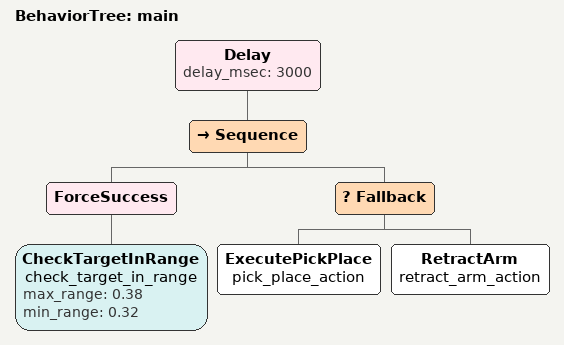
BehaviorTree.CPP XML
<?xml version="1.0" encoding="UTF-8"?>
<root BTCPP_format="4"
      main_tree_to_execute="main">
    <BehaviorTree ID="main">
        <Delay delay_msec="3000">
            <Sequence>
                <ForceSuccess>
                    <CheckTargetInRange name="check_target_in_range"
                                        max_range="0.38"
                                        min_range="0.32"/>
                </ForceSuccess>
                <Fallback>
                    <ExecutePickPlace   name="pick_place_action"/>
                    <RetractArm   name="retract_arm_action"/>
                </Fallback>
            </Sequence>
        </Delay>
    </BehaviorTree>

</root>
